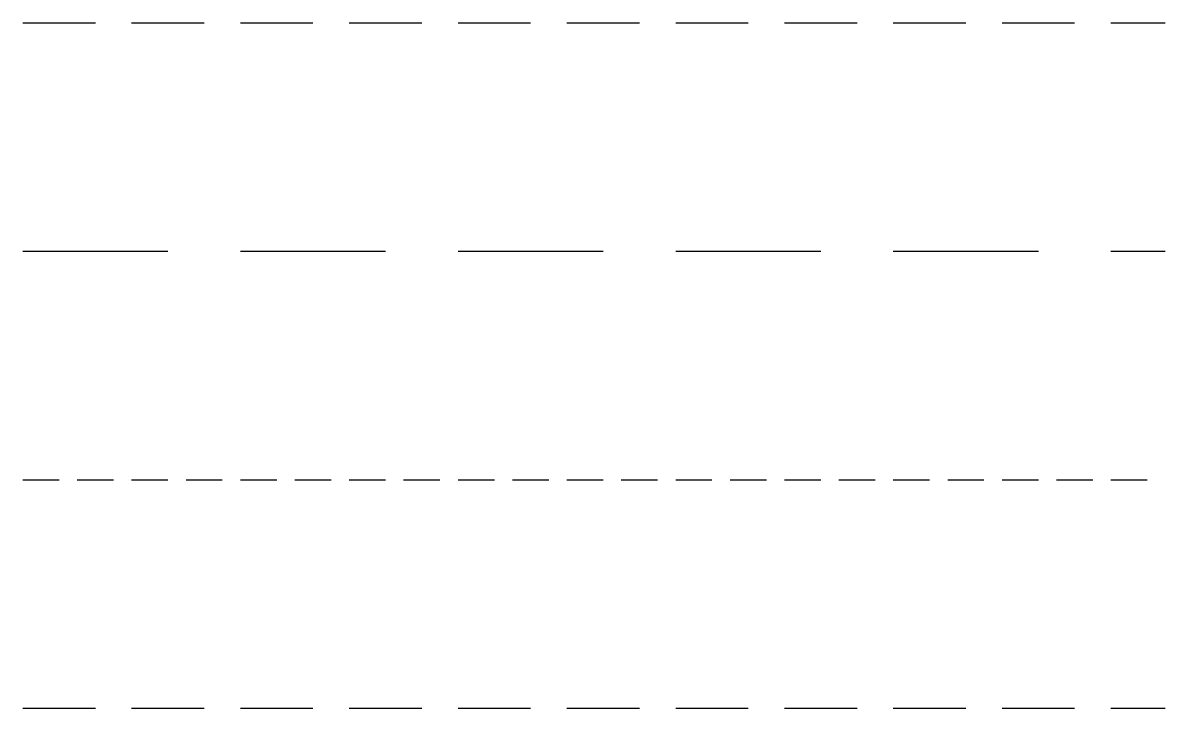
# Model space of a CAD drawing. Extents: x 0 to 100, y 0 to 60.
import ezdxf

# ---------------------------------------------------------------- set-up
doc = ezdxf.new("R2010")
doc.units = 0
for name, pattern in [('HIDDEN', [9.525, 6.35, -3.175]), ('HIDDEN2', [4.7625, 3.175, -1.5875]), ('HIDDENX2', [19.05, 12.7, -6.35])]:
    doc.linetypes.add(name, pattern=pattern)
doc.layers.get('0').update_dxf_attribs({"linetype": 'CONTINUOUS'})
doc.layers.add('HIDDEN_LAYER', color=1, linetype='HIDDEN')

msp = doc.modelspace()

# ---------------------------------------------------------------- linework, layer by layer
at = {"linetype": 'HIDDENX2'}
msp.add_line((0, 40), (100, 40), dxfattribs=at)
at = {"linetype": 'HIDDEN2'}
msp.add_line((0, 20), (100, 20), dxfattribs=at)
at = {"linetype": 'HIDDEN'}
msp.add_line((0, 0), (100, 0), dxfattribs=at)
at = {"layer": 'HIDDEN_LAYER'}
msp.add_line((0, 60), (100, 60), dxfattribs=at)

doc.saveas('drawing.dxf')
